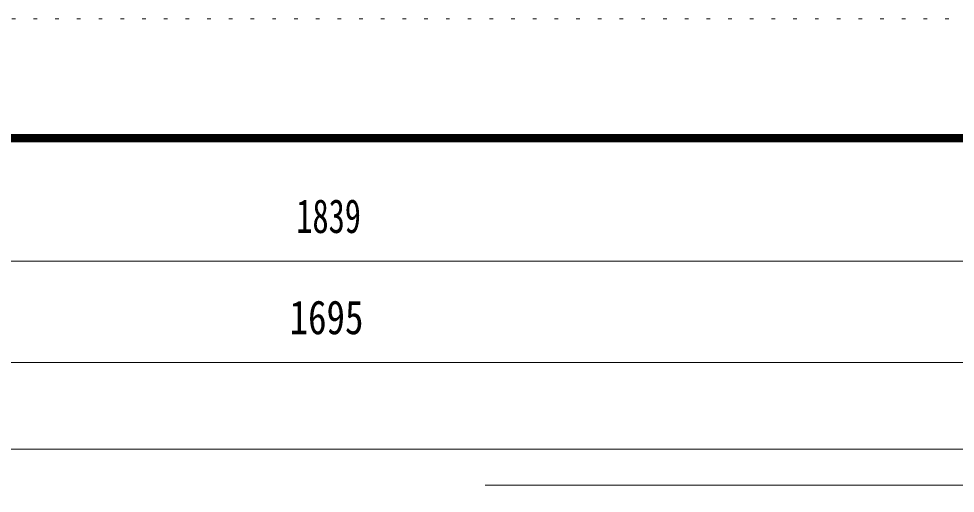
# Model space of a CAD drawing. Units: millimetres, scale not verified. Extents: x -5940 to 5940, y -7282 to 7278.
# Drawn here: x 3489 to 4784, y 6622 to 7278 of the extents above; entities that cross this region are included whole.
import ezdxf
from ezdxf.enums import TextEntityAlignment as Align

# ---------------------------------------------------------------- set-up
doc = ezdxf.new("R2010")
doc.units = ezdxf.units.MM
doc.header["$LTSCALE"] = 10
doc.linetypes.add('USER6', pattern=[3, 0.5, -2.5])
for name, color, linetype, lineweight in [('0-1_0-00', 4, 'Continuous', 18), ('0-2_2ラック-03BODL', 7, 'Continuous', 18), ('0-B_2ラック-F寸法', 3, 'Continuous', 18), ('1-0_F-E_J_ADD', 7, 'USER6', 18)]:
    doc.layers.add(name, color=color, linetype=linetype, lineweight=lineweight)
doc.styles.add('ＭＳ ゴシック', font='')
doc.styles.get('ＭＳ ゴシック').set_extended_font_data('MS Gothic')

msp = doc.modelspace()

# ---------------------------------------------------------------- linework, layer by layer
at = {"layer": '0-1_0-00', "color": 5}
for points in [[(5740, 7117.92), (-5740, 7117.92), (-5740, -922.08), (5740, -922.08)], [(5739, 7116.92), (5739, -921.08), (-5739, -921.08), (-5739, 7116.92)], [(5738, 7115.92), (5738, -920.08), (-5738, -920.08), (-5738, 7115.92)], [(5737, 7114.92), (5737, -919.08), (-5737, -919.08), (-5737, 7114.92)], [(5736, 7113.92), (5736, -918.08), (-5736, -918.08), (-5736, 7113.92)], [(5735, 7112.92), (5735, -917.08), (-5735, -917.08), (-5735, 7112.92)], [(5734, 7111.92), (5734, -916.08), (-5734, -916.08), (-5734, 7111.92)], [(5733, 7110.92), (5733, -915.08), (-5733, -915.08), (-5733, 7110.92)], [(5732, 7109.92), (5732, -914.08), (-5732, -914.08), (-5732, 7109.92)], [(5731, 7108.92), (5731, -913.08), (-5731, -913.08), (-5731, 7108.92)], [(5730, 7107.92), (5730, -912.08), (-5730, -912.08), (-5730, 7107.92)]]:
    msp.add_lwpolyline(points, close=True, dxfattribs=at)
at = {"layer": '0-2_2ラック-03BODL'}
msp.add_line((4949.79, 6682.8), (1271.81, 6682.8), dxfattribs=at)
at = {"layer": '0-B_2ラック-F寸法'}
for p, q in [((4949.79, 6942.8), (2915.81, 6942.8)), ((4899.79, 6802.8), (3060.81, 6802.8)), ((5613.79, 6632.78), (4134.23, 6632.78))]:
    msp.add_line(p, q, dxfattribs=at)
at = {"layer": '1-0_F-E_J_ADD', "color": 5}
msp.add_lwpolyline([(5940, 7277.92), (5940, -1122.08), (-5940, -1122.08), (-5940, 7277.92)], close=True, dxfattribs=at)

# ---------------------------------------------------------------- texts
at = {"layer": '0-B_2ラック-F寸法', "color": 7, "style": 'ＭＳ ゴシック'}
for s, width, p in [('1839', 0.7, (3873.14, 6967.6)), ('1695', 0.8, (3863.83, 6827.6))]:
    msp.add_text(s, height=46.89, dxfattribs=dict(at, width=width)).set_placement(p, align=Align.BOTTOM_LEFT)

doc.saveas('drawing.dxf')
